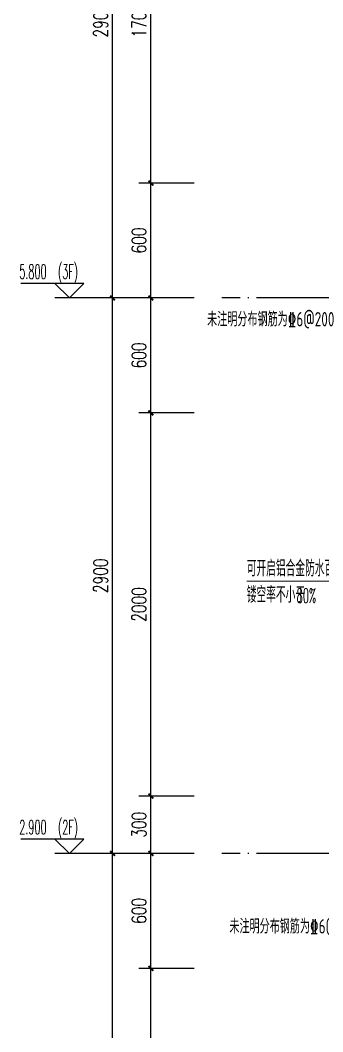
# Model space of a CAD drawing. Extents: x 393367 to 3005760, y 4998 to 826018.
# Drawn here: x 2859282 to 2860859, y 445612 to 450893 of the extents above; entities that cross this region are included whole.
import ezdxf

# ---------------------------------------------------------------- set-up
doc = ezdxf.new("R2010")
doc.units = 0
doc.header["$LTSCALE"] = 1000
doc.linetypes.add('DOTE', pattern=[2.42, 2, -0.2, 0.02, -0.2])
doc.layers.get('0').update_dxf_attribs({"linetype": 'CONTINUOUS'})
doc.layers.get('Defpoints').update_dxf_attribs({"linetype": 'CONTINUOUS'})
for name, color, linetype in [('DIM_ELEV', 3, 'CONTINUOUS'), ('DOTE', 8, 'DOTE'), ('PUB_DIM', 3, 'CONTINUOUS'), ('PUB_TEXT', 7, 'CONTINUOUS'), ('TEXT', 7, 'CONTINUOUS')]:
    doc.layers.add(name, color=color, linetype=linetype)
doc.layers.add('DIM_IDEN', color=3, linetype='CONTINUOUS', lineweight=15)
doc.styles.add('_TCH_DIM', font='simplex.shx', dxfattribs={"width": 0.65, "bigfont": 'gbcbig.shx'})
doc.styles.add('_TCH_DIM_T3', font='SIMPLEX', dxfattribs={"width": 0.705882, "bigfont": 'GBCBIG'})
doc.styles.add('DIM_FONT_T3', font='SIMPLEX', dxfattribs={"width": 0.705882, "bigfont": 'GBCBIG'})
doc.styles.add('TSSD_Rein', font='Tssdeng.shx', dxfattribs={"width": 0.7, "bigfont": 'hztxt.shx'})
doc.dimstyles.new('_TCH_ARCH&&25', dxfattribs={"dimtxt": 74.375, "dimasz": 25, "dimexe": 62.5, "dimexo": 75, "dimgap": 25, "dimtad": 1, "dimdec": 0, "dimzin": 0, "dimdsep": 46, "dimtxsty": '_TCH_DIM_T3', "dimblk": 'ARCHTICK', "dimcen": 0.09, "dimclrt": 7, "dimazin": 2, "dimtfac": 1, "dimtdec": 0, "dimtix": 1, "dimtmove": 2, "dimatfit": 3, "dimfxl": 1, "dimtolj": 1, "dimtzin": 0, "dimarcsym": 0})

# ---------------------------------------------------------------- blocks, each defined once
blk = doc.blocks.new('_ArchTick')
at = {"color": 0, "linetype": 'ByBlock', "const_width": 0.4}
blk.add_lwpolyline([(-0.5, -0.5), (0.5, 0.5)], dxfattribs=at)
blk = doc.blocks.new('*D1231')
at = {"layer": 'Defpoints', "color": 0, "transparency": 16777216}
for p in [(2859963.3, 445942.7), (2860263.3, 445942.7), (2860263.3, 443942.7)]:
    blk.add_point(p, dxfattribs=at)
at = {"layer": 'PUB_DIM', "color": 0, "lineweight": -2, "transparency": 16777216}
for p, q in [((2860188.3, 445942.7), (2859900.8, 445942.7)), ((2859963.3, 443942.7), (2859963.3, 445942.7)), ((2860188.3, 443942.7), (2859900.8, 443942.7))]:
    blk.add_line(p, q, dxfattribs=at)
at = {"layer": 'PUB_DIM', "color": 0, "lineweight": -2, "transparency": 16777216, "xscale": 25, "yscale": 25, "zscale": 25}
for p, rotation in [((2859963.3, 445942.7), 90), ((2859963.3, 443942.7), 270)]:
    blk.add_blockref('_ArchTick', p, dxfattribs=dict(at, rotation=rotation))
at = {"layer": 'PUB_DIM', "color": 7, "transparency": 16777216, "insert": (2859901.1, 444942.7), "char_height": 74.38, "attachment_point": 5, "rotation": 90, "style": '_TCH_DIM_T3'}
blk.add_mtext('\\A1;2000', dxfattribs=at)
blk = doc.blocks.new('*D1232')
at = {"layer": 'Defpoints', "color": 0, "transparency": 16777216}
for p in [(2859963.3, 446542.7), (2860263.3, 446542.7), (2860263.3, 445942.7)]:
    blk.add_point(p, dxfattribs=at)
at = {"layer": 'PUB_DIM', "color": 0, "lineweight": -2, "transparency": 16777216}
for p, q in [((2860188.3, 446542.7), (2859900.8, 446542.7)), ((2859963.3, 445942.7), (2859963.3, 446542.7)), ((2860188.3, 445942.7), (2859900.8, 445942.7))]:
    blk.add_line(p, q, dxfattribs=at)
at = {"layer": 'PUB_DIM', "color": 0, "lineweight": -2, "transparency": 16777216, "xscale": 25, "yscale": 25, "zscale": 25}
for p, rotation in [((2859963.3, 446542.7), 90), ((2859963.3, 445942.7), 270)]:
    blk.add_blockref('_ArchTick', p, dxfattribs=dict(at, rotation=rotation))
at = {"layer": 'PUB_DIM', "color": 7, "transparency": 16777216, "insert": (2859901.1, 446242.7), "char_height": 74.38, "attachment_point": 5, "rotation": 90, "style": '_TCH_DIM_T3'}
blk.add_mtext('\\A1;600', dxfattribs=at)
blk = doc.blocks.new('*D1233')
at = {"layer": 'Defpoints', "color": 0, "transparency": 16777216}
for p in [(2859963.3, 446842.7), (2860263.3, 446842.7), (2860263.3, 446542.7)]:
    blk.add_point(p, dxfattribs=at)
at = {"layer": 'PUB_DIM', "color": 0, "lineweight": -2, "transparency": 16777216}
for p, q in [((2860188.3, 446842.7), (2859900.8, 446842.7)), ((2859963.3, 446542.7), (2859963.3, 446842.7)), ((2860188.3, 446542.7), (2859900.8, 446542.7))]:
    blk.add_line(p, q, dxfattribs=at)
at = {"layer": 'PUB_DIM', "color": 0, "lineweight": -2, "transparency": 16777216, "xscale": 25, "yscale": 25, "zscale": 25}
for p, rotation in [((2859963.3, 446842.7), 90), ((2859963.3, 446542.7), 270)]:
    blk.add_blockref('_ArchTick', p, dxfattribs=dict(at, rotation=rotation))
at = {"layer": 'PUB_DIM', "color": 7, "transparency": 16777216, "insert": (2859901.1, 446692.7), "char_height": 74.38, "attachment_point": 5, "rotation": 90, "style": '_TCH_DIM_T3'}
blk.add_mtext('\\A1;300', dxfattribs=at)
blk = doc.blocks.new('*D1234')
at = {"layer": 'Defpoints', "color": 0, "transparency": 16777216}
for p in [(2859963.3, 448842.7), (2860263.3, 448842.7), (2860263.3, 446842.7)]:
    blk.add_point(p, dxfattribs=at)
at = {"layer": 'PUB_DIM', "color": 0, "lineweight": -2, "transparency": 16777216}
for p, q in [((2860188.3, 448842.7), (2859900.8, 448842.7)), ((2859963.3, 446842.7), (2859963.3, 448842.7)), ((2860188.3, 446842.7), (2859900.8, 446842.7))]:
    blk.add_line(p, q, dxfattribs=at)
at = {"layer": 'PUB_DIM', "color": 0, "lineweight": -2, "transparency": 16777216, "xscale": 25, "yscale": 25, "zscale": 25}
for p, rotation in [((2859963.3, 448842.7), 90), ((2859963.3, 446842.7), 270)]:
    blk.add_blockref('_ArchTick', p, dxfattribs=dict(at, rotation=rotation))
at = {"layer": 'PUB_DIM', "color": 7, "transparency": 16777216, "insert": (2859901.1, 447842.7), "char_height": 74.38, "attachment_point": 5, "rotation": 90, "style": '_TCH_DIM_T3'}
blk.add_mtext('\\A1;2000', dxfattribs=at)
blk = doc.blocks.new('*D1235')
at = {"layer": 'Defpoints', "color": 0, "transparency": 16777216}
for p in [(2859963.3, 449442.7), (2860263.3, 449442.7), (2860263.3, 448842.7)]:
    blk.add_point(p, dxfattribs=at)
at = {"layer": 'PUB_DIM', "color": 0, "lineweight": -2, "transparency": 16777216}
for p, q in [((2860188.3, 449442.7), (2859900.8, 449442.7)), ((2859963.3, 448842.7), (2859963.3, 449442.7)), ((2860188.3, 448842.7), (2859900.8, 448842.7))]:
    blk.add_line(p, q, dxfattribs=at)
at = {"layer": 'PUB_DIM', "color": 0, "lineweight": -2, "transparency": 16777216, "xscale": 25, "yscale": 25, "zscale": 25}
for p, rotation in [((2859963.3, 449442.7), 90), ((2859963.3, 448842.7), 270)]:
    blk.add_blockref('_ArchTick', p, dxfattribs=dict(at, rotation=rotation))
at = {"layer": 'PUB_DIM', "color": 7, "transparency": 16777216, "insert": (2859901.1, 449142.7), "char_height": 74.38, "attachment_point": 5, "rotation": 90, "style": '_TCH_DIM_T3'}
blk.add_mtext('\\A1;600', dxfattribs=at)
blk = doc.blocks.new('*D1236')
at = {"layer": 'Defpoints', "color": 0, "transparency": 16777216}
for p in [(2859963.3, 450042.7), (2860263.3, 450042.7), (2860263.3, 449442.7)]:
    blk.add_point(p, dxfattribs=at)
at = {"layer": 'PUB_DIM', "color": 0, "lineweight": -2, "transparency": 16777216}
for p, q in [((2860188.3, 450042.7), (2859900.8, 450042.7)), ((2859963.3, 449442.7), (2859963.3, 450042.7)), ((2860188.3, 449442.7), (2859900.8, 449442.7))]:
    blk.add_line(p, q, dxfattribs=at)
at = {"layer": 'PUB_DIM', "color": 0, "lineweight": -2, "transparency": 16777216, "xscale": 25, "yscale": 25, "zscale": 25}
for p, rotation in [((2859963.3, 450042.7), 90), ((2859963.3, 449442.7), 270)]:
    blk.add_blockref('_ArchTick', p, dxfattribs=dict(at, rotation=rotation))
at = {"layer": 'PUB_DIM', "color": 7, "transparency": 16777216, "insert": (2859901.1, 449742.7), "char_height": 74.38, "attachment_point": 5, "rotation": 90, "style": '_TCH_DIM_T3'}
blk.add_mtext('\\A1;600', dxfattribs=at)
blk = doc.blocks.new('*D1237')
at = {"layer": 'Defpoints', "color": 0, "transparency": 16777216}
for p in [(2859963.3, 451742.7), (2860263.3, 451742.7), (2860263.3, 450042.7)]:
    blk.add_point(p, dxfattribs=at)
at = {"layer": 'PUB_DIM', "color": 0, "lineweight": -2, "transparency": 16777216}
for p, q in [((2860188.3, 451742.7), (2859900.8, 451742.7)), ((2859963.3, 450042.7), (2859963.3, 451742.7)), ((2860188.3, 450042.7), (2859900.8, 450042.7))]:
    blk.add_line(p, q, dxfattribs=at)
at = {"layer": 'PUB_DIM', "color": 0, "lineweight": -2, "transparency": 16777216, "xscale": 25, "yscale": 25, "zscale": 25}
for p, rotation in [((2859963.3, 451742.7), 90), ((2859963.3, 450042.7), 270)]:
    blk.add_blockref('_ArchTick', p, dxfattribs=dict(at, rotation=rotation))
at = {"layer": 'PUB_DIM', "color": 7, "transparency": 16777216, "insert": (2859901.1, 450892.7), "char_height": 74.38, "attachment_point": 5, "rotation": 90, "style": '_TCH_DIM_T3'}
blk.add_mtext('\\A1;1700', dxfattribs=at)
blk = doc.blocks.new('*D1250')
at = {"layer": 'Defpoints', "color": 0, "transparency": 16777216}
for p in [(2859763.3, 446542.7), (2860263.3, 446542.7), (2860263.3, 443642.7)]:
    blk.add_point(p, dxfattribs=at)
at = {"layer": 'PUB_DIM', "color": 0, "lineweight": -2, "transparency": 16777216}
for p, q in [((2860188.3, 446542.7), (2859700.8, 446542.7)), ((2859763.3, 443642.7), (2859763.3, 446542.7)), ((2860188.3, 443642.7), (2859700.8, 443642.7))]:
    blk.add_line(p, q, dxfattribs=at)
at = {"layer": 'PUB_DIM', "color": 0, "lineweight": -2, "transparency": 16777216, "xscale": 25, "yscale": 25, "zscale": 25}
for p, rotation in [((2859763.3, 446542.7), 90), ((2859763.3, 443642.7), 270)]:
    blk.add_blockref('_ArchTick', p, dxfattribs=dict(at, rotation=rotation))
at = {"layer": 'PUB_DIM', "color": 7, "transparency": 16777216, "insert": (2859701.1, 445092.7), "char_height": 74.38, "attachment_point": 5, "rotation": 90, "style": '_TCH_DIM_T3'}
blk.add_mtext('\\A1;2900', dxfattribs=at)
blk = doc.blocks.new('*D1251')
at = {"layer": 'Defpoints', "color": 0, "transparency": 16777216}
for p in [(2859763.3, 449442.7), (2860263.3, 449442.7), (2860263.3, 446542.7)]:
    blk.add_point(p, dxfattribs=at)
at = {"layer": 'PUB_DIM', "color": 0, "lineweight": -2, "transparency": 16777216}
for p, q in [((2860188.3, 449442.7), (2859700.8, 449442.7)), ((2859763.3, 446542.7), (2859763.3, 449442.7)), ((2860188.3, 446542.7), (2859700.8, 446542.7))]:
    blk.add_line(p, q, dxfattribs=at)
at = {"layer": 'PUB_DIM', "color": 0, "lineweight": -2, "transparency": 16777216, "xscale": 25, "yscale": 25, "zscale": 25}
for p, rotation in [((2859763.3, 449442.7), 90), ((2859763.3, 446542.7), 270)]:
    blk.add_blockref('_ArchTick', p, dxfattribs=dict(at, rotation=rotation))
at = {"layer": 'PUB_DIM', "color": 7, "transparency": 16777216, "insert": (2859701.1, 447992.7), "char_height": 74.38, "attachment_point": 5, "rotation": 90, "style": '_TCH_DIM_T3'}
blk.add_mtext('\\A1;2900', dxfattribs=at)
blk = doc.blocks.new('*D1252')
at = {"layer": 'Defpoints', "color": 0, "transparency": 16777216}
for p in [(2859763.3, 452342.7), (2860263.3, 452342.7), (2860263.3, 449442.7)]:
    blk.add_point(p, dxfattribs=at)
at = {"layer": 'PUB_DIM', "color": 0, "lineweight": -2, "transparency": 16777216}
for p, q in [((2860188.3, 452342.7), (2859700.8, 452342.7)), ((2859763.3, 449442.7), (2859763.3, 452342.7)), ((2860188.3, 449442.7), (2859700.8, 449442.7))]:
    blk.add_line(p, q, dxfattribs=at)
at = {"layer": 'PUB_DIM', "color": 0, "lineweight": -2, "transparency": 16777216, "xscale": 25, "yscale": 25, "zscale": 25}
for p, rotation in [((2859763.3, 452342.7), 90), ((2859763.3, 449442.7), 270)]:
    blk.add_blockref('_ArchTick', p, dxfattribs=dict(at, rotation=rotation))
at = {"layer": 'PUB_DIM', "color": 7, "transparency": 16777216, "insert": (2859701.1, 450892.7), "char_height": 74.38, "attachment_point": 5, "rotation": 90, "style": '_TCH_DIM_T3'}
blk.add_mtext('\\A1;2900', dxfattribs=at)

msp = doc.modelspace()

# ---------------------------------------------------------------- linework, layer by layer
at = {"layer": 'DIM_ELEV', "color": 1}
for p, q in [((2859613.25392, 449517.70355), (2859285.25392, 449517.70355)), ((2859538.25392, 449442.70355), (2859463.25392, 449517.70355)), ((2859538.25392, 449442.70355), (2859613.25392, 449517.70355)), ((2859963.25392, 449442.70355), (2859463.25392, 449442.70355))]:
    msp.add_line(p, q, dxfattribs=at)
at = {"layer": 'DIM_ELEV'}
for p, q in [((2859613.25392, 446617.70355), (2859285.25392, 446617.70355)), ((2859538.25392, 446542.70355), (2859463.25392, 446617.70355)), ((2859538.25392, 446542.70355), (2859613.25392, 446617.70355)), ((2859963.25392, 446542.70355), (2859463.25392, 446542.70355))]:
    msp.add_line(p, q, dxfattribs=at)
at = {"layer": 'DIM_IDEN'}
msp.add_line((2861426.83933, 447964.00774), (2860463.09544, 447964.00774), dxfattribs=at)
at = {"layer": 'DOTE', "linetype": 'DOTE', "ltscale": 0.2}
for p, q in [((2863333.44807, 449442.70355), (2860333.25392, 449442.70355)), ((2863333.44807, 446542.70355), (2860333.25392, 446542.70355))]:
    msp.add_line(p, q, dxfattribs=at)

# ---------------------------------------------------------------- texts
at = {"layer": 'PUB_TEXT', "color": 1, "style": '_TCH_DIM', "width": 0.494118}
for s, p in [('5.800', (2859277.75392, 449542.72855)), ('(3F)', (2859479.30392, 449542.72855))]:
    msp.add_text(s, height=74.375, dxfattribs=at).set_placement(p)
at = {"layer": 'PUB_TEXT'}
for s, height, style, width, p in [('可开启铝合金防水百叶（专业定制）', 84.3971631, 'DIM_FONT_T3', 0.705882, (2860463.09544, 447989.03274)), ('镂空率不小于', 84.397163, 'DIM_FONT_T3', 0.705882, (2860463.09544, 447851.48274)), ('80%', 74.375, 'DIM_FONT_T3', 0.49827, (2860723.29569, 447851.48274)), ('2.900', 74.375, '_TCH_DIM', 0.494118, (2859277.75392, 446642.72855)), ('(2F)', 74.375, '_TCH_DIM', 0.494118, (2859479.30392, 446642.72855))]:
    msp.add_text(s, height=height, dxfattribs=dict(at, style=style, width=width)).set_placement(p)
at = {"layer": 'TEXT', "style": 'TSSD_Rein', "width": 0.7}
for p in [(2860256.48132, 449294.32761), (2860372.59305, 446124.69074)]:
    msp.add_text('未注明分布钢筋为%%1326@200', height=75, rotation=0.00000019, dxfattribs=at).set_placement(p)

# ---------------------------------------------------------------- dimensions: what is measured, and where the dimension line sits
at = {"layer": 'PUB_DIM'}
for p1, p2, distance, picture, middle in [((2860263.25392, 449442.70355), (2860263.25392, 452342.70355), 500, '*D1252', (2859701.06642, 450892.70355)), ((2860263.25392, 450042.74097), (2860263.25392, 451742.70355), 300, '*D1237', (2859901.06642, 450892.72226)), ((2860263.25392, 449442.70355), (2860263.25392, 450042.74097), 300, '*D1236', (2859901.06642, 449742.72226)), ((2860263.25392, 446542.70355), (2860263.25392, 449442.70355), 500, '*D1251', (2859701.06642, 447992.70355)), ((2860263.25392, 448842.70355), (2860263.25392, 449442.70355), 300, '*D1235', (2859901.06642, 449142.70355)), ((2860263.25392, 446842.69), (2860263.25392, 448842.70355), 300, '*D1234', (2859901.06642, 447842.69678)), ((2860263.25392, 446542.70355), (2860263.25392, 446842.69), 300, '*D1233', (2859901.06642, 446692.69678)), ((2860263.25392, 443642.70355), (2860263.25392, 446542.70355), 500, '*D1250', (2859701.06642, 445092.70355)), ((2860263.25392, 445942.70355), (2860263.25392, 446542.70355), 300, '*D1232', (2859901.06642, 446242.70355)), ((2860263.25392, 443942.69), (2860263.25392, 445942.70355), 300, '*D1231', (2859901.06642, 444942.69678))]:
    dim = msp.add_aligned_dim(p1=p1, p2=p2, distance=distance, dimstyle='_TCH_ARCH&&25', dxfattribs=at)
    dim.commit()
    dim.dimension.update_dxf_attribs({"geometry": picture, "text_midpoint": middle})

doc.saveas('drawing.dxf')
